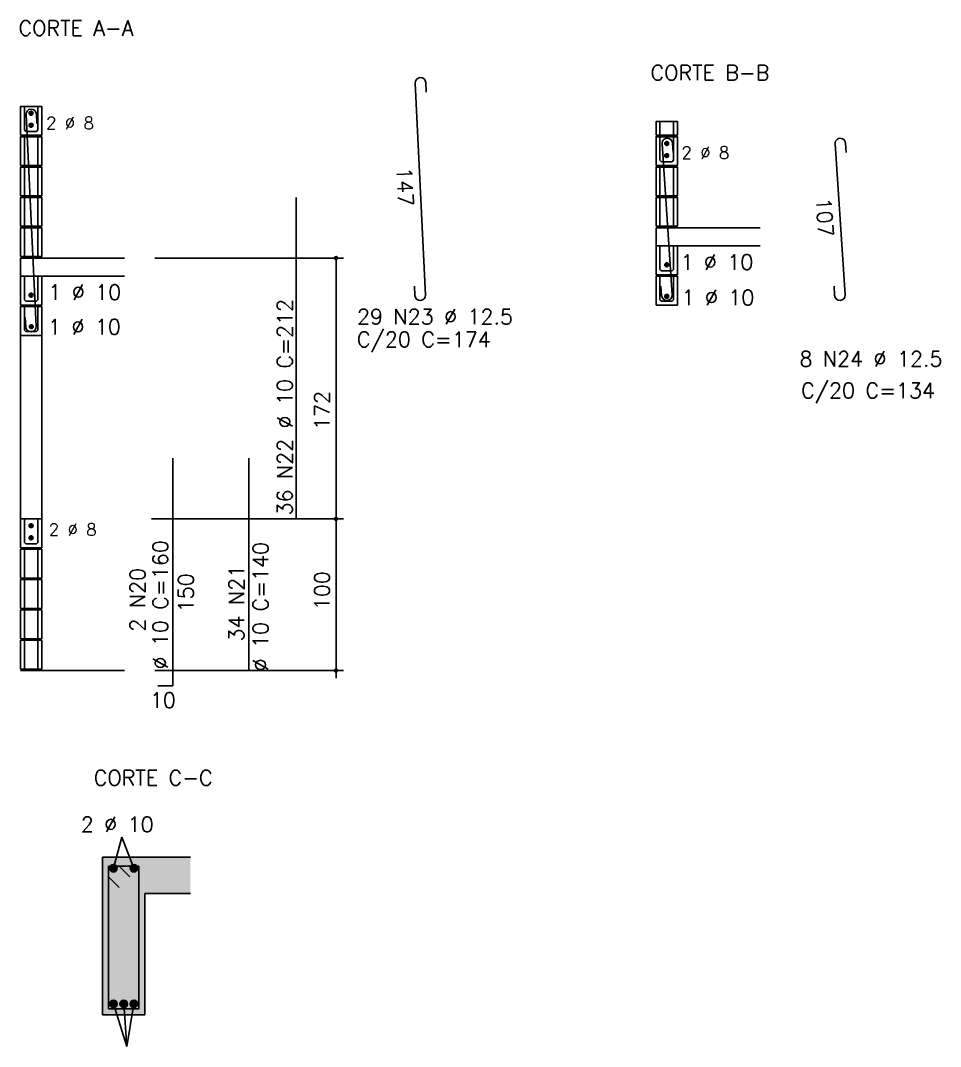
# Model space of a CAD drawing. Extents: x -1.9 to 86, y -1.6 to 60.9.
# Drawn here: x 55.41 to 67.54, y 27.15 to 40.68 of the extents above; entities that cross this region are included whole.
import ezdxf

# ---------------------------------------------------------------- set-up
doc = ezdxf.new("R2010")
doc.units = 0
doc.header["$MEASUREMENT"] = 0
for name, color, linetype in [('PENA_01', 1, 'CONTINUOUS'), ('PENA_02', 2, 'CONTINUOUS'), ('PENA_03', 3, 'CONTINUOUS'), ('PENA_04', 4, 'CONTINUOUS'), ('PENA_05', 5, 'CONTINUOUS'), ('PENA_10', 253, 'CONTINUOUS')]:
    doc.layers.add(name, color=color, linetype=linetype)
doc.styles.get("Standard").update_dxf_attribs({"font": 'ROMANS.SHX'})

msp = doc.modelspace()

# ---------------------------------------------------------------- linework, layer by layer
at = {"layer": 'PENA_01', "linetype": 'Continuous'}
for p, q in [((56.634654, 29.505344), (56.746903, 29.915655)), ((56.904654, 29.505344), (56.746903, 29.915655)), ((56.634654, 27.715344), (56.810622, 27.15435)), ((56.769654, 27.715344), (56.810622, 27.15435)), ((56.904654, 27.715344), (56.810622, 27.15435))]:
    msp.add_line(p, q, dxfattribs=at)
at = {"layer": 'PENA_02', "linetype": 'Continuous'}
for centre, radius in [((59.569583, 37.550798), 0.02), ((59.569583, 37.550798), 0.01), ((59.569583, 34.110798), 0.02), ((59.569583, 34.110798), 0.01), ((59.569583, 32.110798), 0.02), ((59.569583, 32.110798), 0.01)]:
    msp.add_circle(centre, radius, dxfattribs=at)
at = {"layer": 'PENA_03', "linetype": 'Continuous'}
for p, q in [((63.84099, 39.170798), (63.84099, 39.350798)), ((64.02099, 39.170798), (64.02099, 39.350798)), ((55.459588, 38.770798), (55.459588, 39.150798)), ((55.639588, 38.770798), (55.639588, 39.150798)), ((55.459588, 38.370798), (55.459588, 38.750798)), ((55.639588, 38.370798), (55.639588, 38.750798)), ((63.84099, 38.370798), (63.84099, 38.750798)), ((64.02099, 38.370798), (64.02099, 38.750798)), ((55.459588, 37.970798), (55.459588, 38.350798)), ((55.639588, 37.970798), (55.639588, 38.350798)), ((63.84099, 37.970798), (63.84099, 38.350798)), ((64.02099, 37.970798), (64.02099, 38.350798)), ((55.459588, 37.570798), (55.459588, 37.950798)), ((55.639588, 37.570798), (55.639588, 37.950798)), ((63.79099, 37.950798), (63.79099, 37.330798)), ((63.79099, 37.950798), (65.161669, 37.950798)), ((63.79099, 37.710798), (65.161669, 37.710798)), ((55.409588, 37.550798), (55.409588, 36.930798)), ((55.409588, 37.550798), (56.780267, 37.550798)), ((57.180267, 37.550798), (59.669583, 37.550798)), ((59.569583, 32.010265), (59.569583, 37.550798)), ((55.409588, 37.310798), (56.780267, 37.310798)), ((55.409588, 36.530798), (55.409588, 34.110798)), ((55.689588, 36.530798), (55.689588, 34.110798)), ((57.138336, 34.110798), (59.669583, 34.110798)), ((55.459588, 33.330798), (55.459588, 33.710798)), ((55.639588, 33.330798), (55.639588, 33.710798)), ((55.459588, 32.930798), (55.459588, 33.310798)), ((55.639588, 32.930798), (55.639588, 33.310798)), ((55.459588, 32.530798), (55.459588, 32.910798)), ((55.639588, 32.530798), (55.639588, 32.910798)), ((55.459588, 32.130798), (55.459588, 32.510798)), ((55.639588, 32.130798), (55.639588, 32.510798)), ((55.409588, 32.110798), (56.780267, 32.110798)), ((57.180267, 32.110798), (59.669583, 32.110798)), ((56.489654, 29.650344), (56.489654, 27.570344)), ((57.649654, 29.650344), (56.489654, 29.650344)), ((57.049654, 27.570344), (57.049654, 29.170344)), ((57.049654, 29.170344), (57.649654, 29.170344)), ((56.489654, 27.570344), (57.049654, 27.570344))]:
    msp.add_line(p, q, dxfattribs=at)
for points in [[(55.409588, 39.170798), (55.689588, 39.170798), (55.689588, 39.550798), (55.409588, 39.550798), (55.409588, 39.170798)], [(55.639588, 39.550798), (55.639588, 39.240798), (55.619588, 39.220798), (55.479588, 39.220798), (55.459588, 39.240798), (55.459588, 39.550798)], [(55.574137, 39.460532), (55.571975, 39.4707), (55.565865, 39.479111), (55.556862, 39.484308), (55.546524, 39.485395), (55.536637, 39.482183), (55.528911, 39.475227), (55.524683, 39.46573), (55.524683, 39.455334), (55.528911, 39.445837), (55.536637, 39.438881), (55.546524, 39.435669), (55.556862, 39.436755), (55.565865, 39.441953), (55.571975, 39.450363), (55.574137, 39.460532)], [(55.574137, 39.301788), (55.571975, 39.311956), (55.565865, 39.320367), (55.556862, 39.325564), (55.546524, 39.326651), (55.536637, 39.323439), (55.528911, 39.316483), (55.524683, 39.306986), (55.524683, 39.29659), (55.528911, 39.287093), (55.536637, 39.280137), (55.546524, 39.276925), (55.556862, 39.278012), (55.565865, 39.283209), (55.571975, 39.29162), (55.574137, 39.301788)], [(63.79099, 39.170798), (64.07099, 39.170798), (64.07099, 39.350798), (63.79099, 39.350798), (63.79099, 39.170798)], [(55.409588, 38.770798), (55.689588, 38.770798), (55.689588, 39.150798), (55.409588, 39.150798), (55.409588, 38.770798)], [(63.79099, 38.770798), (64.07099, 38.770798), (64.07099, 39.150798), (63.79099, 39.150798), (63.79099, 38.770798)], [(64.02099, 39.150798), (64.02099, 38.840798), (64.00099, 38.820798), (63.86099, 38.820798), (63.84099, 38.840798), (63.84099, 39.150798)], [(63.955539, 39.060532), (63.953378, 39.0707), (63.947267, 39.079111), (63.938264, 39.084308), (63.927926, 39.085395), (63.918039, 39.082183), (63.910314, 39.075227), (63.906085, 39.06573), (63.906085, 39.055334), (63.910314, 39.045837), (63.918039, 39.038881), (63.927926, 39.035669), (63.938264, 39.036755), (63.947267, 39.041953), (63.953378, 39.050363), (63.955539, 39.060532)], [(63.955539, 38.901788), (63.953378, 38.911956), (63.947267, 38.920367), (63.938264, 38.925564), (63.927926, 38.926651), (63.918039, 38.923439), (63.910314, 38.916483), (63.906085, 38.906986), (63.906085, 38.89659), (63.910314, 38.887093), (63.918039, 38.880137), (63.927926, 38.876925), (63.938264, 38.878012), (63.947267, 38.883209), (63.953378, 38.89162), (63.955539, 38.901788)], [(55.409588, 38.370798), (55.689588, 38.370798), (55.689588, 38.750798), (55.409588, 38.750798), (55.409588, 38.370798)], [(63.79099, 38.370798), (64.07099, 38.370798), (64.07099, 38.750798), (63.79099, 38.750798), (63.79099, 38.370798)], [(55.409588, 37.970798), (55.689588, 37.970798), (55.689588, 38.350798), (55.409588, 38.350798), (55.409588, 37.970798)], [(63.79099, 37.970798), (64.07099, 37.970798), (64.07099, 38.350798), (63.79099, 38.350798), (63.79099, 37.970798)], [(55.409588, 37.570798), (55.689588, 37.570798), (55.689588, 37.950798), (55.409588, 37.950798), (55.409588, 37.570798)], [(63.79099, 37.330798), (64.07099, 37.330798), (64.07099, 37.710798)], [(64.02099, 37.710798), (64.02099, 37.400798), (64.00099, 37.380798), (63.86099, 37.380798), (63.84099, 37.400798), (63.84099, 37.710798)], [(63.955539, 37.461788), (63.953378, 37.471956), (63.947267, 37.480367), (63.938264, 37.485564), (63.927926, 37.486651), (63.918039, 37.483439), (63.910314, 37.476483), (63.906085, 37.466986), (63.906085, 37.45659), (63.910314, 37.447093), (63.918039, 37.440137), (63.927926, 37.436925), (63.938264, 37.438012), (63.947267, 37.443209), (63.953378, 37.45162), (63.955539, 37.461788)], [(55.409588, 36.930798), (55.689588, 36.930798), (55.689588, 37.310798)], [(55.639588, 37.310798), (55.639588, 37.000798), (55.619588, 36.980798), (55.479588, 36.980798), (55.459588, 37.000798), (55.459588, 37.310798)], [(63.79099, 36.930798), (64.07099, 36.930798), (64.07099, 37.310798), (63.79099, 37.310798), (63.79099, 36.930798)], [(64.02099, 37.310798), (64.02099, 37.000798), (64.00099, 36.980798), (63.86099, 36.980798), (63.84099, 37.000798), (63.84099, 37.310798)], [(55.574137, 37.061788), (55.571975, 37.071956), (55.565865, 37.080367), (55.556862, 37.085564), (55.546524, 37.086651), (55.536637, 37.083439), (55.528911, 37.076483), (55.524683, 37.066986), (55.524683, 37.05659), (55.528911, 37.047093), (55.536637, 37.040137), (55.546524, 37.036925), (55.556862, 37.038012), (55.565865, 37.043209), (55.571975, 37.05162), (55.574137, 37.061788)], [(63.957586, 37.045798), (63.955425, 37.055966), (63.949315, 37.064376), (63.940312, 37.069574), (63.929973, 37.070661), (63.920086, 37.067448), (63.912361, 37.060492), (63.908133, 37.050996), (63.908133, 37.0406), (63.912361, 37.031103), (63.920086, 37.024147), (63.929973, 37.020935), (63.940312, 37.022021), (63.949315, 37.027219), (63.955425, 37.035629), (63.957586, 37.045798)], [(55.409588, 36.530798), (55.689588, 36.530798), (55.689588, 36.910798), (55.409588, 36.910798), (55.409588, 36.530798)], [(55.639588, 36.910798), (55.639588, 36.600798), (55.619588, 36.580798), (55.479588, 36.580798), (55.459588, 36.600798), (55.459588, 36.910798)], [(55.576184, 36.645798), (55.574023, 36.655966), (55.567912, 36.664376), (55.55891, 36.669574), (55.548571, 36.670661), (55.538684, 36.667448), (55.530959, 36.660492), (55.52673, 36.650996), (55.52673, 36.6406), (55.530959, 36.631103), (55.538684, 36.624147), (55.548571, 36.620935), (55.55891, 36.622021), (55.567912, 36.627219), (55.574023, 36.635629), (55.576184, 36.645798)], [(55.409588, 33.730798), (55.689588, 33.730798), (55.689588, 34.110798), (55.409588, 34.110798), (55.409588, 33.730798)], [(55.639588, 34.110798), (55.639588, 33.800798), (55.619588, 33.780798), (55.479588, 33.780798), (55.459588, 33.800798), (55.459588, 34.110798)], [(55.574137, 34.020532), (55.571975, 34.0307), (55.565865, 34.039111), (55.556862, 34.044308), (55.546524, 34.045395), (55.536637, 34.042183), (55.528911, 34.035227), (55.524683, 34.02573), (55.524683, 34.015334), (55.528911, 34.005837), (55.536637, 33.998881), (55.546524, 33.995669), (55.556862, 33.996755), (55.565865, 34.001953), (55.571975, 34.010363), (55.574137, 34.020532)], [(55.574137, 33.861788), (55.571975, 33.871956), (55.565865, 33.880367), (55.556862, 33.885564), (55.546524, 33.886651), (55.536637, 33.883439), (55.528911, 33.876483), (55.524683, 33.866986), (55.524683, 33.85659), (55.528911, 33.847093), (55.536637, 33.840137), (55.546524, 33.836925), (55.556862, 33.838012), (55.565865, 33.843209), (55.571975, 33.85162), (55.574137, 33.861788)], [(55.409588, 33.330798), (55.689588, 33.330798), (55.689588, 33.710798), (55.409588, 33.710798), (55.409588, 33.330798)], [(55.409588, 32.930798), (55.689588, 32.930798), (55.689588, 33.310798), (55.409588, 33.310798), (55.409588, 32.930798)], [(55.409588, 32.530798), (55.689588, 32.530798), (55.689588, 32.910798), (55.409588, 32.910798), (55.409588, 32.530798)], [(55.409588, 32.130798), (55.689588, 32.130798), (55.689588, 32.510798), (55.409588, 32.510798), (55.409588, 32.130798)]]:
    msp.add_lwpolyline(points, dxfattribs=at)
for centre, radius in [((55.549137, 39.460532), 0.025), ((55.549137, 39.301788), 0.025), ((63.930539, 39.060532), 0.025), ((63.930539, 38.901788), 0.025), ((63.930539, 38.901788), 0.025), ((63.930539, 37.461788), 0.025), ((55.549137, 37.061788), 0.025), ((63.932586, 37.045798), 0.025), ((55.549137, 34.020532), 0.025), ((55.549137, 33.861788), 0.025), ((55.549137, 33.861788), 0.025), ((56.634654, 29.505344), 0.05), ((56.904654, 29.505344), 0.05), ((56.634654, 27.715344), 0.05), ((56.769654, 27.715344), 0.05), ((56.904654, 27.715344), 0.05)]:
    msp.add_circle(centre, radius, dxfattribs=at)
for points in [[(55.574137, 39.460532), (55.528911, 39.475227), (55.524683, 39.46573)], [(55.574137, 39.460532), (55.524683, 39.46573), (55.524683, 39.455334)], [(55.574137, 39.460532), (55.524683, 39.455334), (55.528911, 39.445837)], [(55.574137, 39.460532), (55.536637, 39.482183), (55.525644, 39.469082)], [(55.574137, 39.460532), (55.525644, 39.469082), (55.525644, 39.451981)], [(55.574137, 39.460532), (55.525644, 39.451981), (55.536637, 39.438881)], [(55.574137, 39.460532), (55.536637, 39.482183), (55.528911, 39.475227)], [(55.574137, 39.460532), (55.528911, 39.445837), (55.536637, 39.438881)], [(55.574137, 39.460532), (55.546524, 39.485395), (55.536637, 39.482183)], [(55.574137, 39.460532), (55.553478, 39.485152), (55.536637, 39.482183)], [(55.574137, 39.460532), (55.536637, 39.438881), (55.553478, 39.435912)], [(55.574137, 39.460532), (55.536637, 39.438881), (55.546524, 39.435669)], [(55.574137, 39.460532), (55.556862, 39.484308), (55.546524, 39.485395)], [(55.574137, 39.460532), (55.546524, 39.435669), (55.556862, 39.436755)], [(55.574137, 39.460532), (55.568288, 39.476602), (55.553478, 39.485152)], [(55.574137, 39.460532), (55.553478, 39.435912), (55.568288, 39.444462)], [(55.574137, 39.460532), (55.565865, 39.479111), (55.556862, 39.484308)], [(55.574137, 39.460532), (55.556862, 39.436755), (55.565865, 39.441953)], [(55.574137, 39.460532), (55.571975, 39.4707), (55.565865, 39.479111)], [(55.574137, 39.460532), (55.565865, 39.441953), (55.571975, 39.450363)], [(55.574137, 39.460532), (55.568288, 39.444462), (55.574137, 39.460532)], [(55.574137, 39.460532), (55.571975, 39.450363), (55.574137, 39.460532)], [(55.574137, 39.301788), (55.528911, 39.316483), (55.524683, 39.306986)], [(55.574137, 39.301788), (55.524683, 39.306986), (55.524683, 39.29659)], [(55.574137, 39.301788), (55.524683, 39.29659), (55.528911, 39.287093)], [(55.574137, 39.301788), (55.536637, 39.323439), (55.525644, 39.310338)], [(55.574137, 39.301788), (55.525644, 39.310338), (55.525644, 39.293237)], [(55.574137, 39.301788), (55.525644, 39.293237), (55.536637, 39.280137)], [(55.574137, 39.301788), (55.536637, 39.323439), (55.528911, 39.316483)], [(55.574137, 39.301788), (55.528911, 39.287093), (55.536637, 39.280137)], [(55.574137, 39.301788), (55.546524, 39.326651), (55.536637, 39.323439)], [(55.574137, 39.301788), (55.553478, 39.326408), (55.536637, 39.323439)], [(55.574137, 39.301788), (55.536637, 39.280137), (55.553478, 39.277168)], [(55.574137, 39.301788), (55.536637, 39.280137), (55.546524, 39.276925)], [(55.574137, 39.301788), (55.556862, 39.325564), (55.546524, 39.326651)], [(55.574137, 39.301788), (55.546524, 39.276925), (55.556862, 39.278012)], [(55.574137, 39.301788), (55.568288, 39.317858), (55.553478, 39.326408)], [(55.574137, 39.301788), (55.553478, 39.277168), (55.568288, 39.285718)], [(55.574137, 39.301788), (55.565865, 39.320367), (55.556862, 39.325564)], [(55.574137, 39.301788), (55.556862, 39.278012), (55.565865, 39.283209)], [(55.574137, 39.301788), (55.571975, 39.311956), (55.565865, 39.320367)], [(55.574137, 39.301788), (55.565865, 39.283209), (55.571975, 39.29162)], [(55.574137, 39.301788), (55.568288, 39.285718), (55.574137, 39.301788)], [(55.574137, 39.301788), (55.571975, 39.29162), (55.574137, 39.301788)], [(63.955539, 39.060532), (63.910314, 39.075227), (63.906085, 39.06573)], [(63.955539, 39.060532), (63.906085, 39.06573), (63.906085, 39.055334)], [(63.955539, 39.060532), (63.906085, 39.055334), (63.910314, 39.045837)], [(63.955539, 39.060532), (63.918039, 39.082183), (63.907047, 39.069082)], [(63.955539, 39.060532), (63.907047, 39.069082), (63.907047, 39.051981)], [(63.955539, 39.060532), (63.907047, 39.051981), (63.918039, 39.038881)], [(63.955539, 39.060532), (63.918039, 39.082183), (63.910314, 39.075227)], [(63.955539, 39.060532), (63.910314, 39.045837), (63.918039, 39.038881)], [(63.955539, 39.060532), (63.927926, 39.085395), (63.918039, 39.082183)], [(63.955539, 39.060532), (63.93488, 39.085152), (63.918039, 39.082183)], [(63.955539, 39.060532), (63.918039, 39.038881), (63.93488, 39.035912)], [(63.955539, 39.060532), (63.918039, 39.038881), (63.927926, 39.035669)], [(63.955539, 39.060532), (63.938264, 39.084308), (63.927926, 39.085395)], [(63.955539, 39.060532), (63.927926, 39.035669), (63.938264, 39.036755)], [(63.955539, 39.060532), (63.94969, 39.076602), (63.93488, 39.085152)], [(63.955539, 39.060532), (63.93488, 39.035912), (63.94969, 39.044462)], [(63.955539, 39.060532), (63.947267, 39.079111), (63.938264, 39.084308)], [(63.955539, 39.060532), (63.938264, 39.036755), (63.947267, 39.041953)], [(63.955539, 39.060532), (63.953378, 39.0707), (63.947267, 39.079111)], [(63.955539, 39.060532), (63.947267, 39.041953), (63.953378, 39.050363)], [(63.955539, 39.060532), (63.94969, 39.044462), (63.955539, 39.060532)], [(63.955539, 39.060532), (63.953378, 39.050363), (63.955539, 39.060532)], [(63.955539, 38.901788), (63.910314, 38.916483), (63.906085, 38.906986)], [(63.955539, 38.901788), (63.906085, 38.906986), (63.906085, 38.89659)], [(63.955539, 38.901788), (63.906085, 38.89659), (63.910314, 38.887093)], [(63.955539, 38.901788), (63.918039, 38.923439), (63.907047, 38.910338)], [(63.955539, 38.901788), (63.918039, 38.923439), (63.907047, 38.910338)], [(63.955539, 38.901788), (63.907047, 38.910338), (63.907047, 38.893237)], [(63.955539, 38.901788), (63.907047, 38.910338), (63.907047, 38.893237)], [(63.955539, 38.901788), (63.907047, 38.893237), (63.918039, 38.880137)], [(63.955539, 38.901788), (63.907047, 38.893237), (63.918039, 38.880137)], [(63.955539, 38.901788), (63.918039, 38.923439), (63.910314, 38.916483)], [(63.955539, 38.901788), (63.910314, 38.887093), (63.918039, 38.880137)], [(63.955539, 38.901788), (63.927926, 38.926651), (63.918039, 38.923439)], [(63.955539, 38.901788), (63.93488, 38.926408), (63.918039, 38.923439)], [(63.955539, 38.901788), (63.93488, 38.926408), (63.918039, 38.923439)], [(63.955539, 38.901788), (63.918039, 38.880137), (63.93488, 38.877168)], [(63.955539, 38.901788), (63.918039, 38.880137), (63.93488, 38.877168)], [(63.955539, 38.901788), (63.918039, 38.880137), (63.927926, 38.876925)], [(63.955539, 38.901788), (63.938264, 38.925564), (63.927926, 38.926651)], [(63.955539, 38.901788), (63.927926, 38.876925), (63.938264, 38.878012)], [(63.955539, 38.901788), (63.94969, 38.917858), (63.93488, 38.926408)], [(63.955539, 38.901788), (63.94969, 38.917858), (63.93488, 38.926408)], [(63.955539, 38.901788), (63.93488, 38.877168), (63.94969, 38.885718)], [(63.955539, 38.901788), (63.93488, 38.877168), (63.94969, 38.885718)], [(63.955539, 38.901788), (63.947267, 38.920367), (63.938264, 38.925564)], [(63.955539, 38.901788), (63.938264, 38.878012), (63.947267, 38.883209)], [(63.955539, 38.901788), (63.953378, 38.911956), (63.947267, 38.920367)], [(63.955539, 38.901788), (63.947267, 38.883209), (63.953378, 38.89162)], [(63.955539, 38.901788), (63.94969, 38.885718), (63.955539, 38.901788)], [(63.955539, 38.901788), (63.94969, 38.885718), (63.955539, 38.901788)], [(63.955539, 38.901788), (63.953378, 38.89162), (63.955539, 38.901788)], [(63.955539, 37.461788), (63.910314, 37.476483), (63.906085, 37.466986)], [(63.955539, 37.461788), (63.918039, 37.483439), (63.907047, 37.470338)], [(63.955539, 37.461788), (63.918039, 37.483439), (63.910314, 37.476483)], [(63.955539, 37.461788), (63.927926, 37.486651), (63.918039, 37.483439)], [(63.955539, 37.461788), (63.93488, 37.486408), (63.918039, 37.483439)], [(63.955539, 37.461788), (63.938264, 37.485564), (63.927926, 37.486651)], [(63.955539, 37.461788), (63.94969, 37.477858), (63.93488, 37.486408)], [(63.955539, 37.461788), (63.947267, 37.480367), (63.938264, 37.485564)], [(63.955539, 37.461788), (63.953378, 37.471956), (63.947267, 37.480367)], [(63.955539, 37.461788), (63.906085, 37.466986), (63.906085, 37.45659)], [(63.955539, 37.461788), (63.906085, 37.45659), (63.910314, 37.447093)], [(63.955539, 37.461788), (63.907047, 37.470338), (63.907047, 37.453237)], [(63.955539, 37.461788), (63.907047, 37.453237), (63.918039, 37.440137)], [(63.955539, 37.461788), (63.910314, 37.447093), (63.918039, 37.440137)], [(63.955539, 37.461788), (63.918039, 37.440137), (63.93488, 37.437168)], [(63.955539, 37.461788), (63.918039, 37.440137), (63.927926, 37.436925)], [(63.955539, 37.461788), (63.927926, 37.436925), (63.938264, 37.438012)], [(63.955539, 37.461788), (63.93488, 37.437168), (63.94969, 37.445718)], [(63.955539, 37.461788), (63.938264, 37.438012), (63.947267, 37.443209)], [(63.955539, 37.461788), (63.947267, 37.443209), (63.953378, 37.45162)], [(63.955539, 37.461788), (63.94969, 37.445718), (63.955539, 37.461788)], [(63.955539, 37.461788), (63.953378, 37.45162), (63.955539, 37.461788)], [(55.574137, 37.061788), (55.528911, 37.076483), (55.524683, 37.066986)], [(55.574137, 37.061788), (55.536637, 37.083439), (55.525644, 37.070338)], [(55.574137, 37.061788), (55.525644, 37.070338), (55.525644, 37.053237)], [(55.574137, 37.061788), (55.536637, 37.083439), (55.528911, 37.076483)], [(55.574137, 37.061788), (55.546524, 37.086651), (55.536637, 37.083439)], [(55.574137, 37.061788), (55.553478, 37.086408), (55.536637, 37.083439)], [(55.574137, 37.061788), (55.556862, 37.085564), (55.546524, 37.086651)], [(55.574137, 37.061788), (55.568288, 37.077858), (55.553478, 37.086408)], [(55.574137, 37.061788), (55.565865, 37.080367), (55.556862, 37.085564)], [(55.574137, 37.061788), (55.571975, 37.071956), (55.565865, 37.080367)], [(63.957586, 37.045798), (63.929973, 37.070661), (63.920086, 37.067448)], [(63.957586, 37.045798), (63.936928, 37.070418), (63.920086, 37.067448)], [(63.957586, 37.045798), (63.940312, 37.069574), (63.929973, 37.070661)], [(63.957586, 37.045798), (63.951737, 37.061868), (63.936928, 37.070418)], [(63.957586, 37.045798), (63.949315, 37.064376), (63.940312, 37.069574)], [(55.574137, 37.061788), (55.524683, 37.066986), (55.524683, 37.05659)], [(55.574137, 37.061788), (55.524683, 37.05659), (55.528911, 37.047093)], [(55.574137, 37.061788), (55.525644, 37.053237), (55.536637, 37.040137)], [(55.574137, 37.061788), (55.528911, 37.047093), (55.536637, 37.040137)], [(55.574137, 37.061788), (55.536637, 37.040137), (55.553478, 37.037168)], [(55.574137, 37.061788), (55.536637, 37.040137), (55.546524, 37.036925)], [(55.574137, 37.061788), (55.546524, 37.036925), (55.556862, 37.038012)], [(55.574137, 37.061788), (55.553478, 37.037168), (55.568288, 37.045718)], [(55.574137, 37.061788), (55.556862, 37.038012), (55.565865, 37.043209)], [(55.574137, 37.061788), (55.565865, 37.043209), (55.571975, 37.05162)], [(55.574137, 37.061788), (55.568288, 37.045718), (55.574137, 37.061788)], [(55.574137, 37.061788), (55.571975, 37.05162), (55.574137, 37.061788)], [(63.957586, 37.045798), (63.912361, 37.060492), (63.908133, 37.050996)], [(63.957586, 37.045798), (63.908133, 37.050996), (63.908133, 37.0406)], [(63.957586, 37.045798), (63.908133, 37.0406), (63.912361, 37.031103)], [(63.957586, 37.045798), (63.920086, 37.067448), (63.909094, 37.054348)], [(63.957586, 37.045798), (63.909094, 37.054348), (63.909094, 37.037247)], [(63.957586, 37.045798), (63.909094, 37.037247), (63.920086, 37.024147)], [(63.957586, 37.045798), (63.920086, 37.067448), (63.912361, 37.060492)], [(63.957586, 37.045798), (63.912361, 37.031103), (63.920086, 37.024147)], [(63.957586, 37.045798), (63.920086, 37.024147), (63.936928, 37.021178)], [(63.957586, 37.045798), (63.920086, 37.024147), (63.929973, 37.020935)], [(63.957586, 37.045798), (63.929973, 37.020935), (63.940312, 37.022021)], [(63.957586, 37.045798), (63.936928, 37.021178), (63.951737, 37.029728)], [(63.957586, 37.045798), (63.940312, 37.022021), (63.949315, 37.027219)], [(63.957586, 37.045798), (63.955425, 37.055966), (63.949315, 37.064376)], [(63.957586, 37.045798), (63.949315, 37.027219), (63.955425, 37.035629)], [(63.957586, 37.045798), (63.951737, 37.029728), (63.957586, 37.045798)], [(63.957586, 37.045798), (63.955425, 37.035629), (63.957586, 37.045798)], [(55.576184, 36.645798), (55.538684, 36.667448), (55.530959, 36.660492)], [(55.576184, 36.645798), (55.548571, 36.670661), (55.538684, 36.667448)], [(55.576184, 36.645798), (55.55891, 36.669574), (55.548571, 36.670661)], [(55.576184, 36.645798), (55.567912, 36.664376), (55.55891, 36.669574)], [(55.576184, 36.645798), (55.574023, 36.655966), (55.567912, 36.664376)], [(55.576184, 36.645798), (55.530959, 36.660492), (55.52673, 36.650996)], [(55.576184, 36.645798), (55.52673, 36.650996), (55.52673, 36.6406)], [(55.576184, 36.645798), (55.52673, 36.6406), (55.530959, 36.631103)], [(55.576184, 36.645798), (55.530959, 36.631103), (55.538684, 36.624147)], [(55.576184, 36.645798), (55.538684, 36.624147), (55.548571, 36.620935)], [(55.576184, 36.645798), (55.548571, 36.620935), (55.55891, 36.622021)], [(55.576184, 36.645798), (55.55891, 36.622021), (55.567912, 36.627219)], [(55.576184, 36.645798), (55.567912, 36.627219), (55.574023, 36.635629)], [(55.576184, 36.645798), (55.574023, 36.635629), (55.576184, 36.645798)], [(55.574137, 34.020532), (55.528911, 34.035227), (55.524683, 34.02573)], [(55.574137, 34.020532), (55.524683, 34.02573), (55.524683, 34.015334)], [(55.574137, 34.020532), (55.524683, 34.015334), (55.528911, 34.005837)], [(55.574137, 34.020532), (55.536637, 34.042183), (55.525644, 34.029082)], [(55.574137, 34.020532), (55.525644, 34.029082), (55.525644, 34.011981)], [(55.574137, 34.020532), (55.525644, 34.011981), (55.536637, 33.998881)], [(55.574137, 34.020532), (55.536637, 34.042183), (55.528911, 34.035227)], [(55.574137, 34.020532), (55.528911, 34.005837), (55.536637, 33.998881)], [(55.574137, 34.020532), (55.546524, 34.045395), (55.536637, 34.042183)], [(55.574137, 34.020532), (55.553478, 34.045152), (55.536637, 34.042183)], [(55.574137, 34.020532), (55.536637, 33.998881), (55.553478, 33.995912)], [(55.574137, 34.020532), (55.536637, 33.998881), (55.546524, 33.995669)], [(55.574137, 34.020532), (55.556862, 34.044308), (55.546524, 34.045395)], [(55.574137, 34.020532), (55.546524, 33.995669), (55.556862, 33.996755)], [(55.574137, 34.020532), (55.568288, 34.036602), (55.553478, 34.045152)], [(55.574137, 34.020532), (55.553478, 33.995912), (55.568288, 34.004462)], [(55.574137, 34.020532), (55.565865, 34.039111), (55.556862, 34.044308)], [(55.574137, 34.020532), (55.556862, 33.996755), (55.565865, 34.001953)], [(55.574137, 34.020532), (55.571975, 34.0307), (55.565865, 34.039111)], [(55.574137, 34.020532), (55.565865, 34.001953), (55.571975, 34.010363)], [(55.574137, 34.020532), (55.568288, 34.004462), (55.574137, 34.020532)], [(55.574137, 34.020532), (55.571975, 34.010363), (55.574137, 34.020532)], [(55.574137, 33.861788), (55.528911, 33.876483), (55.524683, 33.866986)], [(55.574137, 33.861788), (55.524683, 33.866986), (55.524683, 33.85659)], [(55.574137, 33.861788), (55.524683, 33.85659), (55.528911, 33.847093)], [(55.574137, 33.861788), (55.536637, 33.883439), (55.525644, 33.870338)], [(55.574137, 33.861788), (55.536637, 33.883439), (55.525644, 33.870338)], [(55.574137, 33.861788), (55.525644, 33.870338), (55.525644, 33.853237)], [(55.574137, 33.861788), (55.525644, 33.870338), (55.525644, 33.853237)], [(55.574137, 33.861788), (55.525644, 33.853237), (55.536637, 33.840137)], [(55.574137, 33.861788), (55.525644, 33.853237), (55.536637, 33.840137)], [(55.574137, 33.861788), (55.536637, 33.883439), (55.528911, 33.876483)], [(55.574137, 33.861788), (55.528911, 33.847093), (55.536637, 33.840137)], [(55.574137, 33.861788), (55.546524, 33.886651), (55.536637, 33.883439)], [(55.574137, 33.861788), (55.553478, 33.886408), (55.536637, 33.883439)], [(55.574137, 33.861788), (55.553478, 33.886408), (55.536637, 33.883439)], [(55.574137, 33.861788), (55.536637, 33.840137), (55.553478, 33.837168)], [(55.574137, 33.861788), (55.536637, 33.840137), (55.553478, 33.837168)], [(55.574137, 33.861788), (55.536637, 33.840137), (55.546524, 33.836925)], [(55.574137, 33.861788), (55.556862, 33.885564), (55.546524, 33.886651)], [(55.574137, 33.861788), (55.546524, 33.836925), (55.556862, 33.838012)], [(55.574137, 33.861788), (55.568288, 33.877858), (55.553478, 33.886408)], [(55.574137, 33.861788), (55.568288, 33.877858), (55.553478, 33.886408)], [(55.574137, 33.861788), (55.553478, 33.837168), (55.568288, 33.845718)], [(55.574137, 33.861788), (55.553478, 33.837168), (55.568288, 33.845718)], [(55.574137, 33.861788), (55.565865, 33.880367), (55.556862, 33.885564)], [(55.574137, 33.861788), (55.556862, 33.838012), (55.565865, 33.843209)], [(55.574137, 33.861788), (55.571975, 33.871956), (55.565865, 33.880367)], [(55.574137, 33.861788), (55.565865, 33.843209), (55.571975, 33.85162)], [(55.574137, 33.861788), (55.568288, 33.845718), (55.574137, 33.861788)], [(55.574137, 33.861788), (55.568288, 33.845718), (55.574137, 33.861788)], [(55.574137, 33.861788), (55.571975, 33.85162), (55.574137, 33.861788)], [(56.684654, 29.505344), (56.609654, 29.548645), (56.587669, 29.522445)], [(56.684654, 29.505344), (56.587669, 29.522445), (56.587669, 29.488243)], [(56.684654, 29.505344), (56.587669, 29.488243), (56.609654, 29.462042)], [(56.684654, 29.505344), (56.643336, 29.554584), (56.609654, 29.548645)], [(56.684654, 29.505344), (56.609654, 29.462042), (56.643336, 29.456103)], [(56.684654, 29.505344), (56.672956, 29.537483), (56.643336, 29.554584)], [(56.684654, 29.505344), (56.643336, 29.456103), (56.672956, 29.473204)], [(56.684654, 29.505344), (56.672956, 29.473204), (56.684654, 29.505344)], [(56.954654, 29.505344), (56.879654, 29.548645), (56.857669, 29.522445)], [(56.954654, 29.505344), (56.857669, 29.522445), (56.857669, 29.488243)], [(56.954654, 29.505344), (56.857669, 29.488243), (56.879654, 29.462042)], [(56.954654, 29.505344), (56.913336, 29.554584), (56.879654, 29.548645)], [(56.954654, 29.505344), (56.879654, 29.462042), (56.913336, 29.456103)], [(56.954654, 29.505344), (56.942956, 29.537483), (56.913336, 29.554584)], [(56.954654, 29.505344), (56.913336, 29.456103), (56.942956, 29.473204)], [(56.954654, 29.505344), (56.942956, 29.473204), (56.954654, 29.505344)], [(56.684654, 27.715344), (56.609654, 27.758645), (56.587669, 27.732445)], [(56.684654, 27.715344), (56.643336, 27.764584), (56.609654, 27.758645)], [(56.684654, 27.715344), (56.672956, 27.747483), (56.643336, 27.764584)], [(56.819654, 27.715344), (56.744654, 27.758645), (56.722669, 27.732445)], [(56.819654, 27.715344), (56.778336, 27.764584), (56.744654, 27.758645)], [(56.819654, 27.715344), (56.807956, 27.747483), (56.778336, 27.764584)], [(56.954654, 27.715344), (56.879654, 27.758645), (56.857669, 27.732445)], [(56.954654, 27.715344), (56.913336, 27.764584), (56.879654, 27.758645)], [(56.954654, 27.715344), (56.942956, 27.747483), (56.913336, 27.764584)], [(56.684654, 27.715344), (56.587669, 27.732445), (56.587669, 27.698243)], [(56.684654, 27.715344), (56.587669, 27.698243), (56.609654, 27.672042)], [(56.684654, 27.715344), (56.609654, 27.672042), (56.643336, 27.666103)], [(56.684654, 27.715344), (56.643336, 27.666103), (56.672956, 27.683204)], [(56.684654, 27.715344), (56.672956, 27.683204), (56.684654, 27.715344)], [(56.819654, 27.715344), (56.722669, 27.732445), (56.722669, 27.698243)], [(56.819654, 27.715344), (56.722669, 27.698243), (56.744654, 27.672042)], [(56.819654, 27.715344), (56.744654, 27.672042), (56.778336, 27.666103)], [(56.819654, 27.715344), (56.778336, 27.666103), (56.807956, 27.683204)], [(56.819654, 27.715344), (56.807956, 27.683204), (56.819654, 27.715344)], [(56.954654, 27.715344), (56.857669, 27.732445), (56.857669, 27.698243)], [(56.954654, 27.715344), (56.857669, 27.698243), (56.879654, 27.672042)], [(56.954654, 27.715344), (56.879654, 27.672042), (56.913336, 27.666103)], [(56.954654, 27.715344), (56.913336, 27.666103), (56.942956, 27.683204)], [(56.954654, 27.715344), (56.942956, 27.683204), (56.954654, 27.715344)]]:
    msp.add_solid(points, dxfattribs=at)
at = {"layer": 'PENA_04', "linetype": 'Continuous'}
for p, q in [((56.709654, 29.530344), (56.569654, 29.530344)), ((56.569654, 29.530344), (56.569654, 27.650344)), ((56.969654, 29.530344), (56.569654, 29.530344)), ((56.569654, 29.530344), (56.569654, 29.390344)), ((56.849654, 29.390344), (56.709654, 29.530344)), ((56.969654, 27.650344), (56.969654, 29.530344)), ((56.569654, 29.390344), (56.709654, 29.250344)), ((56.569654, 27.650344), (56.969654, 27.650344))]:
    msp.add_line(p, q, dxfattribs=at)
at = {"layer": 'PENA_05', "linetype": 'Continuous'}
for p, q in [((60.61494, 39.857362), (60.748578, 37.06323)), ((60.758754, 39.739098), (60.752782, 39.863955)), ((55.481774, 39.443227), (55.615412, 36.649094)), ((55.625588, 39.324962), (55.619616, 39.44982)), ((63.868718, 39.056793), (64.000606, 37.063812)), ((64.01467, 38.941178), (64.006416, 39.065906)), ((66.151196, 39.056793), (66.283084, 37.063812)), ((66.297149, 38.941178), (66.288895, 39.065906)), ((59.045833, 34.110798), (59.045833, 38.350798)), ((60.610736, 37.056637), (60.604764, 37.181494)), ((63.862907, 37.0547), (63.854653, 37.179427)), ((66.145385, 37.0547), (66.137131, 37.179427)), ((55.47757, 36.642502), (55.471598, 36.767359)), ((57.419909, 31.910798), (57.419909, 34.910798)), ((58.419909, 32.110798), (58.419909, 34.910798)), ((57.219909, 31.910798), (57.419909, 31.910798))]:
    msp.add_line(p, q, dxfattribs=at)
for centre, start, end in [((60.683861, 39.860659), 2.738268, 182.738268), ((55.550695, 39.446523), 2.738268, 182.738268), ((63.937567, 39.061349), 3.7861, 183.7861), ((66.220045, 39.061349), 3.7861, 183.7861), ((60.679657, 37.059933), 182.738268, 2.738268), ((63.931756, 37.059256), 183.7861, 3.7861), ((66.214235, 37.059256), 183.7861, 3.7861), ((55.546491, 36.645798), 182.738268, 2.738268)]:
    msp.add_arc(centre, 0.069, start, end, dxfattribs=at)
at = {"layer": 'PENA_10', "linetype": 'Continuous'}
for points in [[(56.489654, 29.650344), (56.489654, 27.570344), (57.049654, 27.570344)], [(56.489654, 29.650344), (57.049654, 27.570344), (57.049654, 29.170344)], [(56.489654, 29.650344), (57.049654, 29.170344), (57.649654, 29.170344)], [(56.489654, 29.650344), (57.649654, 29.170344), (57.649654, 29.650344)], [(56.489654, 29.650344), (57.649654, 29.650344), (56.489654, 29.650344)]]:
    msp.add_solid(points, dxfattribs=at)

# ---------------------------------------------------------------- texts
at = {"layer": 'PENA_03', "linetype": 'Continuous'}
for s, height, p in [('CORTE A-A', 0.2, (55.383467, 40.482657)), ('CORTE B-B', 0.2, (63.7185, 39.894111)), ('2 %%c 8', 0.16, (55.746563, 39.250925)), ('2 %%c 8', 0.16, (64.125354, 38.860855)), ('1 %%c 10', 0.2, (64.113097, 37.397331)), ('1 %%c 10', 0.2, (55.776629, 37.000281)), ('1 %%c 10', 0.2, (64.126651, 36.929875)), ('29 N23 %%c 12.5', 0.2, (59.845899, 36.677323)), ('1 %%c 10', 0.2, (55.772588, 36.543583)), ('C/20 C=174', 0.2, (59.845899, 36.377323)), ('8 N24 %%c 12.5', 0.2, (65.681075, 36.121095)), ('C/20 C=134', 0.2, (65.702752, 35.704024)), ('2 %%c 8', 0.16, (55.782293, 33.890538)), ('10', 0.2, (57.114909, 31.620798)), ('CORTE C-C', 0.2, (56.374811, 30.596563)), ('2 %%c 10', 0.2, (56.204775, 29.983047))]:
    msp.add_text(s, height=height, dxfattribs=at).set_placement(p)
for s, rotation, p in [('147', 272.738268, (60.367769, 38.745621)), ('107', 273.7861, (65.897985, 38.339838)), ('36 N22 %%c 10 C=212', 90, (58.994299, 34.155673)), ('172', 90, (59.48419, 35.282604)), ('%%c 10 C=160', 90, (57.352692, 32.124427)), ('%%c 10 C=140', 90, (58.674612, 32.100443)), ('2 N20', 90, (57.052692, 32.624427)), ('34 N21', 90, (58.357023, 32.493781)), ('150', 90, (57.689859, 32.879067)), ('100', 90, (59.485805, 32.907045))]:
    msp.add_text(s, height=0.2, rotation=rotation, dxfattribs=at).set_placement(p)

doc.saveas('drawing.dxf')
